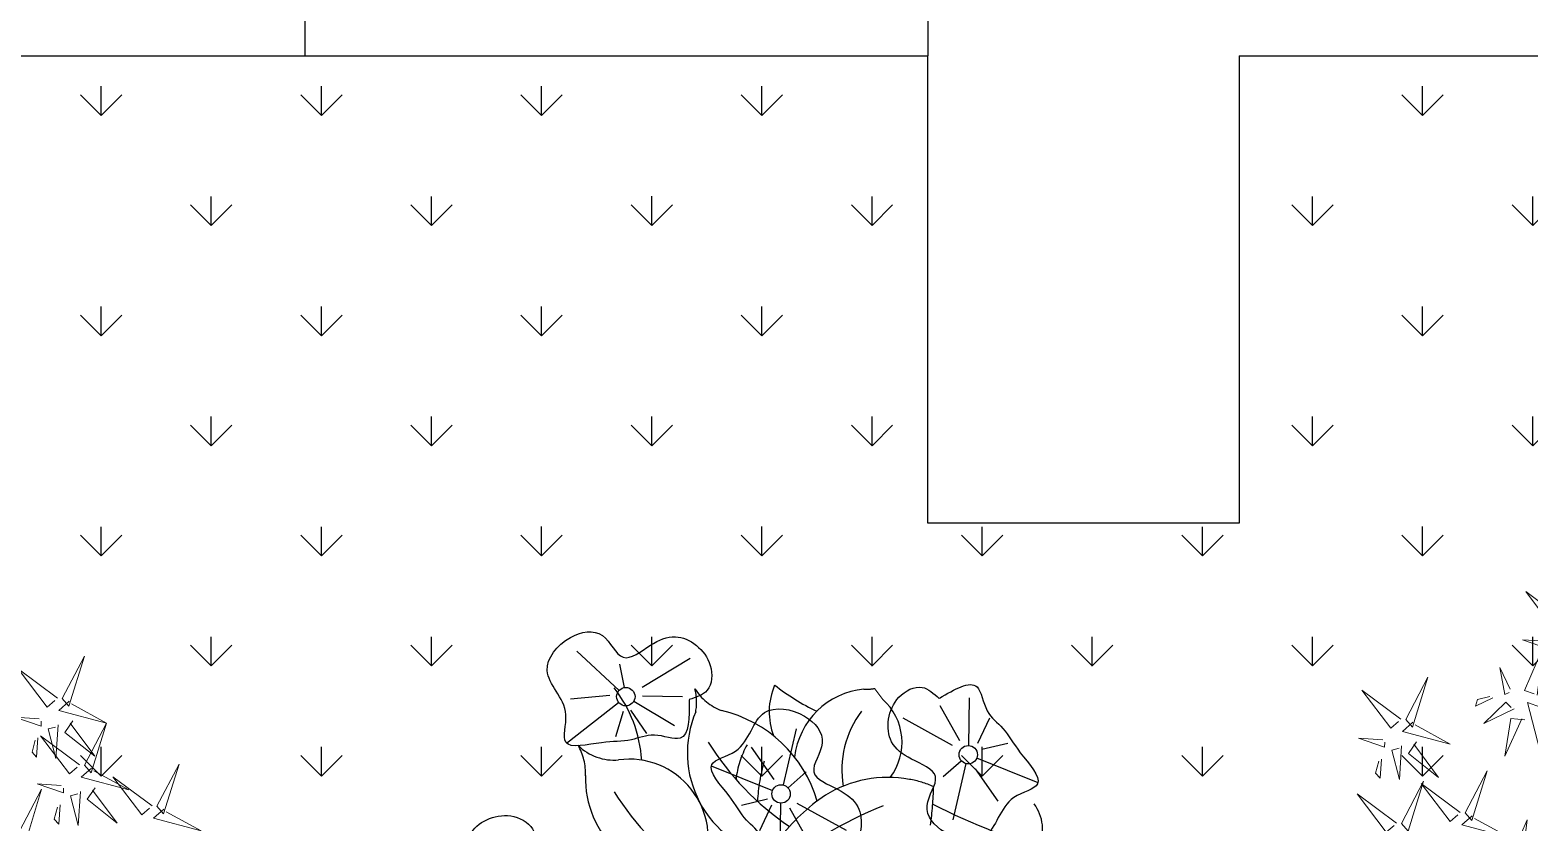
# Model space of a CAD drawing. Header units: inches. Extents: x -9 to 337, y -247 to 209.
# Drawn here: x 35.593 to 36.555, y 45.367 to 45.876 of the extents above; entities that cross this region are included whole.
import ezdxf

# ---------------------------------------------------------------- set-up
doc = ezdxf.new("R2010")
doc.units = ezdxf.units.IN
doc.header["$MEASUREMENT"] = 0
doc.linetypes.add('ACAD_ISO02W100', pattern=[15, 12, -3])
doc.layers.add('arboless', color=72, linetype='ACAD_ISO02W100')
doc.layers.add('Croto', color=16, linetype='Continuous', lineweight=5)

# ---------------------------------------------------------------- blocks, each defined once
blk = doc.blocks.new('purple flowers')
at = {"color": 202, "linetype": 'Continuous'}
for p, q in [((9.55, 17.225), (9.135, 14.79)), ((8.733, 14.996), (7.68, 16.322)), ((6.011, 15.429), (8.695, 14.527)), ((10.087, 15.4), (9.35, 14.677)), ((7.402, 13.818), (8.492, 14.149)), ((8.245, 12.779), (8.7, 13.904)), ((9.17, 11.971), (9.085, 14.008)), ((10.401, 12.367), (9.477, 13.812)), ((11.949, 12.992), (9.778, 14.03)), ((8.603, 9.715), (9.164, 6.94)), ((9.588, 7.141), (10.211, 8.717)), ((7.903, 7.705), (8.735, 6.927)), ((11.927, 7.548), (9.611, 6.691)), ((7.425, 6.456), (8.627, 6.624)), ((10.616, 6.171), (9.621, 6.448)), ((7.188, 5.251), (8.909, 6.343)), ((8.146, 4.383), (8.935, 5.905)), ((9.461, 3.354), (9.275, 5.754)), ((14.828, 3.978), (15.015, 1.578)), ((16.143, 2.949), (15.354, 1.427)), ((17.102, 2.081), (15.38, 0.989)), ((13.674, 1.161), (14.668, 0.884)), ((16.864, 0.876), (15.662, 0.708)), ((12.362, -0.216), (14.678, 0.641)), ((14.701, 0.191), (14.079, -1.385)), ((15.686, -2.383), (15.125, 0.392)), ((16.386, -0.373), (15.554, 0.405))]:
    blk.add_line(p, q, dxfattribs=at)
for centre in [(9.068, 14.402), (9.242, 6.554), (15.047, 0.778)]:
    blk.add_circle(centre, 0.394, dxfattribs=at)
at = {"color": 102}
for centre, radius, start, end in [((4.012, 16.095), 2.467, 301.21814, 332.71231), ((8.334, 14.527), 2.174, 168.39105, 218.54568), ((3.776, 16.83), 5.628, 307.05081, 341.32166), ((7.51, 10.391), 4.225, 121.69319, 219.96472), ((4.077, 10.948), 3.389, 282.34458, 41.02907), ((16.71, 7.426), 12.441, 155.53305, 178.8455), ((9.256, 13.693), 2.337, 293.15884, 317.50566), ((13.024, 11.161), 2.256, 154.9974, 193.14149), ((10.98, 7.104), 4.512, 100.27858, 202.24438), ((20.703, 5.239), 12.441, 155.53305, 178.8455), ((5.559, 8.725), 5.607, 319.65579, 20.05421), ((13.487, 6.508), 2.882, 100.04548, 144.527), ((22.921, 8.523), 9.97, 175.27003, 187.48307), ((10.493, 4.979), 3.96, 94.30982, 116.91795), ((12.407, 0.352), 7.947, 107.50199, 120.09026), ((12.365, 4.01), 3.284, 38.39902, 117.01769), ((16.967, 7.311), 2.389, 211.86317, 222.83032), ((7.177, -2.152), 7.718, 66.68101, 86.94872), ((13.806, 1.488), 4.138, 86.04352, 133.08278), ((12.567, 5.508), 2.479, 266.1185, 351.7859), ((46.151, -5.95), 33.052, 159.38437, 160.36918), ((-0.01, -13.854), 19.935, 55.72066, 71.70624), ((8.095, 0.316), 5.09, 22.99415, 65.17216), ((8.668, 0.52), 4.483, 9.56831, 23.45501), ((5.685, 13.078), 13.941, 295.28575, 302.07711), ((40.454, 4.002), 28.187, 186.35441, 197.96378), ((13.106, -2.118), 1.835, 279.36204, 340.31885)]:
    blk.add_arc(centre, radius, start, end, dxfattribs=at)
at = {"color": 202, "linetype": 'Continuous'}
for points in [[(10.443, 12.058), (8.861, 11.482), (8.364, 12.473), (7.657, 13.189), (6.848, 14.189), (6.027, 15.48), (7.008, 16.122), (8.157, 17.837), (9.879, 17.779), (10.703, 16.677), (10.415, 15.422), (11.491, 14.728), (12.377, 14.038), (12.172, 12.117), (11.211, 11.637), (10.451, 12.067)], [(1.324, 14.065), (1.032, 12.408), (-0.074, 12.473), (-1.048, 12.219), (-2.319, 12.018), (-3.847, 11.953), (-3.912, 13.123), (-4.823, 14.976), (-3.912, 16.438), (-2.546, 16.601), (-1.603, 15.723), (-0.465, 16.308), (0.576, 16.731), (2.138, 15.593), (2.072, 14.521), (1.321, 14.077)], [(7.899, 4.192), (6.61, 5.274), (7.219, 6.199), (7.486, 7.17), (7.947, 8.37), (8.655, 9.727), (9.701, 9.198), (11.761, 9.061), (12.572, 7.541), (12.03, 6.276), (10.798, 5.898), (10.736, 4.62), (10.581, 3.507), (8.815, 2.724), (7.919, 3.316), (7.911, 4.189)], [(16.39, 3.14), (17.68, 2.058), (17.07, 1.133), (16.803, 0.162), (16.342, -1.038), (15.634, -2.395), (14.588, -1.866), (12.528, -1.728), (11.717, -0.208), (12.259, 1.056), (13.491, 1.434), (13.554, 2.712), (13.708, 3.825), (15.474, 4.608), (16.37, 4.016), (16.378, 3.143)]]:
    blk.add_spline(points, degree=3, dxfattribs=at)
blk = doc.blocks.new('A$C1CBF2075')
at = {"layer": 'Croto', "color": 40}
for points in [[(0.3271, 0.6149), (0.3343, 0.6485), (0.3367, 0.6149), (0.3295, 0.6149)], [(0.3246, 0.6125), (0.2934, 0.6245), (0.3246, 0.6053), (0.3246, 0.6125)], [(0.3391, 0.6005), (0.3559, 0.5836), (0.3463, 0.6029), (0.3415, 0.6005)], [(0.3776, 0.562), (0.3848, 0.5957), (0.3872, 0.562), (0.38, 0.562)], [(0.2439, 0.5644), (0.2182, 0.5872), (0.2486, 0.5728), (0.2451, 0.5665)], [(0.2685, 0.5836), (0.2816, 0.5873), (0.2775, 0.5897), (0.2697, 0.5857)], [(0.3391, 0.538), (0.3463, 0.5716), (0.3487, 0.538), (0.3415, 0.538)], [(0.2618, 0.5571), (0.2686, 0.5643), (0.2893, 0.5471), (0.263, 0.5591)]]:
    blk.add_lwpolyline(points, dxfattribs=at)
at = {"layer": 'Croto', "color": 22}
for points in [[(0.1948, 0.5909), (0.202, 0.6245), (0.2044, 0.5909), (0.1972, 0.5909)], [(0.3463, 0.6125), (0.3583, 0.6245), (0.3487, 0.6077), (0.3463, 0.6101)], [(0.3222, 0.6077), (0.3319, 0.6077), (0.3126, 0.5788), (0.3222, 0.6053)], [(0.3559, 0.6029), (0.3655, 0.5933), (0.3655, 0.5981), (0.3583, 0.6029)], [(0.214, 0.5885), (0.2261, 0.6005), (0.2164, 0.5836), (0.214, 0.586)], [(0.2555, 0.58), (0.2509, 0.5963), (0.2608, 0.5797), (0.2575, 0.5788)], [(0.3295, 0.5957), (0.3391, 0.5933), (0.3343, 0.5668), (0.3319, 0.5957)], [(0.2624, 0.5678), (0.2853, 0.5742), (0.2638, 0.5753), (0.2635, 0.5699)], [(0.3752, 0.5596), (0.3439, 0.5716), (0.3752, 0.5524), (0.3752, 0.5596)], [(0.2478, 0.5567), (0.2525, 0.565), (0.2682, 0.5341), (0.2499, 0.5555)], [(0.3367, 0.5356), (0.3054, 0.5476), (0.3367, 0.5284), (0.3367, 0.5356)], [(0.3343, 0.5308), (0.3439, 0.5308), (0.3246, 0.502), (0.3343, 0.5284)], [(0.3329, 0.4803), (0.3071, 0.5031), (0.3376, 0.4887), (0.3341, 0.4824)]]:
    blk.add_lwpolyline(points, dxfattribs=at)
at = {"layer": 'Croto', "color": 16}
for points in [[(0.0337, 0.3771), (0.0409, 0.4107), (0.0433, 0.3771), (0.0361, 0.3771)], [(0.0313, 0.3747), (0, 0.3867), (0.0313, 0.3675), (0.0313, 0.3747)], [(0.0529, 0.3747), (0.0649, 0.3867), (0.0553, 0.3699), (0.0529, 0.3723)], [(0.0289, 0.3699), (0.0385, 0.3699), (0.0192, 0.3411), (0.0289, 0.3675)], [(0.0457, 0.3627), (0.0625, 0.3459), (0.0529, 0.3651), (0.0481, 0.3627)], [(0.0529, 0.3315), (0.0601, 0.3651), (0.0625, 0.3315), (0.0553, 0.3315)], [(0.0625, 0.3651), (0.0721, 0.3555), (0.0721, 0.3603), (0.0649, 0.3651)], [(0.0361, 0.3579), (0.0457, 0.3555), (0.0409, 0.3291), (0.0385, 0.3579)], [(0.0505, 0.3291), (0.0192, 0.3411), (0.0505, 0.3218), (0.0505, 0.3291)], [(0.0721, 0.3291), (0.0842, 0.3411), (0.0745, 0.3242), (0.0721, 0.3267)], [(0.1154, 0.3242), (0.0842, 0.3363), (0.1154, 0.317), (0.1154, 0.3242)], [(0.0481, 0.3242), (0.0577, 0.3242), (0.0385, 0.2954), (0.0481, 0.3218)], [(0.0649, 0.317), (0.0818, 0.3002), (0.0721, 0.3194), (0.0673, 0.317)], [(0.0818, 0.3194), (0.0914, 0.3098), (0.0914, 0.3146), (0.0842, 0.3194)], [(0.0337, 0.2762), (0.0409, 0.3098), (0.0433, 0.2762), (0.0361, 0.2762)], [(0.0553, 0.3122), (0.0649, 0.3098), (0.0601, 0.2834), (0.0577, 0.3122)], [(0.0313, 0.2738), (0, 0.2858), (0.0313, 0.2666), (0.0313, 0.2738)], [(0.0289, 0.269), (0.0385, 0.269), (0.0192, 0.2402), (0.0289, 0.2666)]]:
    blk.add_lwpolyline(points, dxfattribs=at)

msp = doc.modelspace()

# ---------------------------------------------------------------- hatches: boundary and pattern name
at = {"true_color": 0x136734, "transparency": 33554610}
h = msp.add_hatch(dxfattribs=at)
h.set_pattern_fill('GRASS', color=116, scale=0.1)
h.paths.add_polyline_path([(33.76902, 45.85883), (34.36902, 45.85883), (34.36902, 45.55883), (34.56902, 45.55883), (34.56902, 45.85883), (36.16902, 45.85883), (36.16902, 45.55883), (36.36902, 45.55883), (36.36902, 45.85883), (36.81902, 45.85883), (36.81902, 44.85883), (33.76902, 44.85883)])

# ---------------------------------------------------------------- linework, layer by layer
at = {"color": 4}
for p, q in [((35.76902, 46.00883), (35.76902, 45.85883)), ((36.16902, 46.00883), (36.16902, 45.85883)), ((35.56902, 45.85883), (35.76902, 45.85883)), ((36.16902, 45.55883), (36.16902, 45.85883)), ((36.36902, 45.85883), (36.81902, 45.85883)), ((36.36902, 45.85883), (36.36902, 45.55883)), ((36.36902, 45.55883), (36.16902, 45.55883))]:
    msp.add_line(p, q, dxfattribs=at)
at = {"color": 1}
msp.add_line((35.76902, 45.85883), (36.16902, 45.85883), dxfattribs=at)

# ---------------------------------------------------------------- block references
at = {"layer": 'arboless', "xscale": 0.01498775189071325, "yscale": 0.01498775189071325, "zscale": 0.01498775189071325, "rotation": 56.68253008931833}
msp.add_blockref('purple flowers', (36.08086, 45.21518), dxfattribs=at)
at = {"layer": 'Croto', "extrusion": (-9.50872e-05, -0.000298031, -1), "xscale": 0.913316137740203, "yscale": 0.913316137740203, "zscale": -0.9133161379708651, "rotation": 318.7292280078341}
for p in [(-35.86044, 45.20781, -0.0168), (-37.06782, 45.20781, -0.01692)]:
    msp.add_blockref('A$C1CBF2075', p, dxfattribs=at)

doc.saveas('drawing.dxf')
